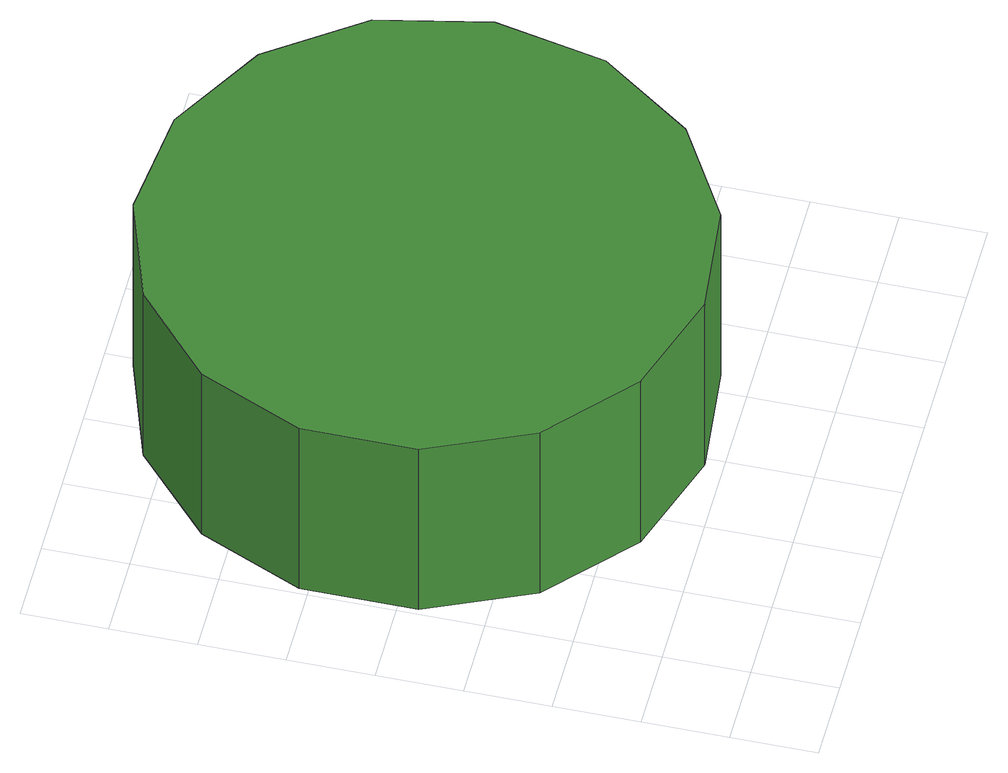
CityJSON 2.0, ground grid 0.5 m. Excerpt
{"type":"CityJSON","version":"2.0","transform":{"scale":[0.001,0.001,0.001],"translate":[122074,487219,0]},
"CityObjects":{
"tree1":{"type":"SolitaryVegetationObject","attributes":{"function":"something"},"geometry":[{"type":"MultiSurface","lod":"1","boundaries":[[[0,1,2,3,4,5,6,7,8,9,10,11,12,13,14]],[[15,16,17,18,19,20,21,22,23,24,25,26,27,28,29]],[[0,29,28,1]],[[1,28,27,2]],[[2,27,26,3]],[[3,26,25,4]],[[4,25,24,5]],[[5,24,23,6]],[[6,23,22,7]],[[7,22,21,8]],[[8,21,20,9]],[[9,20,19,10]],[[10,19,18,11]],[[11,18,17,12]],[[12,17,16,13]],[[13,16,15,14]],[[14,15,29,0]]]}]}
},
"vertices":[
[3245,2218,1462],[3105,2877,1462],[2709,3422,1462],[2126,3759,1462],[1456,3829,1462],[815,3621,1462],[314,3170,1462],[40,2555,1462],[40,1881,1462],[314,1266,1462],[815,815,1462],[1456,607,1462],[2126,677,1462],[2709,1014,1462],[3105,1559,1462],[3105,1559,172],[2709,1014,172],[2126,677,172],[1456,607,172],[815,815,172],[314,1266,172],[40,1881,172],[40,2555,172],[314,3170,172],[815,3621,172],[1456,3829,172],[2126,3759,172],[2709,3422,172],[3105,2877,172],[3245,2218,172]
]}
